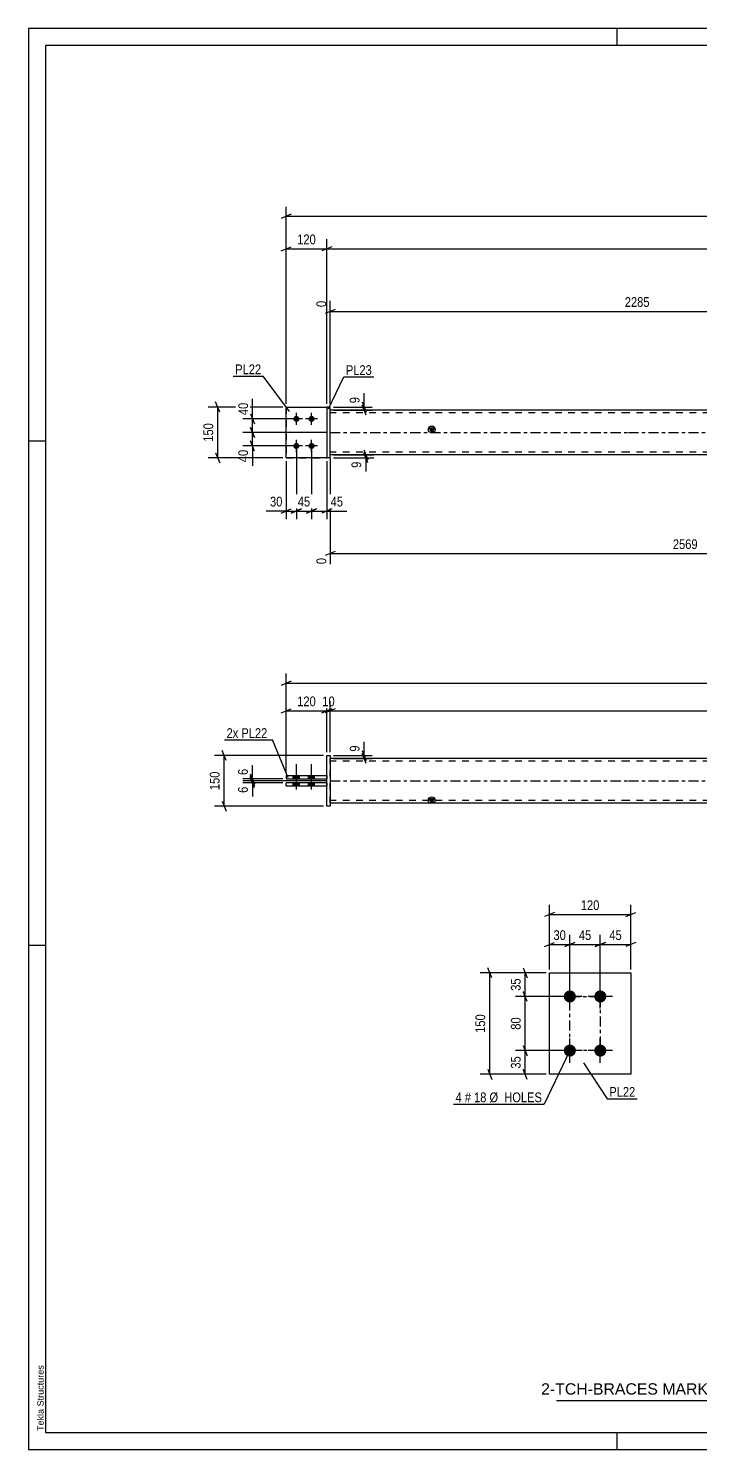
# Model space of a CAD drawing. Header units: millimetres. Extents: x 0 to 594, y 0 to 420.
# Drawn here: x 0 to 198.6, y 0 to 420 of the extents above; entities that cross this region are included whole.
import ezdxf

# ---------------------------------------------------------------- set-up
doc = ezdxf.new("R2010")
doc.units = ezdxf.units.MM
doc.linetypes.add('DXK_LINE_DOT2', pattern=[3.9198, 1.9599, -1.9599])
doc.linetypes.add('DXK_LINE_DOT3', pattern=[5.9187, 2.979, -0.9799, 0.9799, -0.9799])
doc.styles.add('Arial', font='ARIAL.TTF', dxfattribs={"height": 0.2})
doc.styles.add('Arial Narrow', font='ARIALN.TTF', dxfattribs={"height": 0.2})

# ---------------------------------------------------------------- blocks, each defined once
blk = doc.blocks.new('Unknown-489684636-1163')
at = {"color": 5, "linetype": 'Continuous'}
for p, q in [((594, 420), (0, 420)), ((0, 420), (0, 0)), ((174, 415), (174, 420)), ((589, 415), (5, 415)), ((5, 415), (5, 5)), ((5, 298), (0, 298)), ((5, 149), (0, 149)), ((5, 5), (589, 5)), ((174, 0), (174, 5)), ((0, 0), (594, 0))]:
    blk.add_line(p, q, dxfattribs=at)
at = {"color": 174, "linetype": 'Continuous', "style": 'Arial'}
blk.add_text('Tekla Structures', height=1.9102, rotation=90, dxfattribs=at).set_placement((4.5, 5.5))
blk = doc.blocks.new('Unknown-489684636-6622')
at = {"color": 7, "linetype": 'Continuous'}
blk.add_line((156, 14.5), (226, 14.5), dxfattribs=at)
at = {"color": 7, "style": 'Arial'}
blk.add_text('2-TCH-BRACES MARKED AS TBR20', height=3.3428, dxfattribs=at).set_placement((151.49, 16.25))
blk = doc.blocks.new('Part-489684636-1911 - 1883')
at = {"color": 2, "linetype": 'Continuous'}
for p, q in [((76.16, 196.03), (76.16, 197.03)), ((88.16, 197.03), (76.16, 197.03)), ((88.16, 196.03), (76.16, 196.03)), ((88.16, 197.03), (88.16, 196.03))]:
    blk.add_line(p, q, dxfattribs=at)
blk = doc.blocks.new('Part-489684636-1895 - 1883')
at = {"linetype": 'Continuous'}
blk.add_hatch(color=2, dxfattribs=at).paths.add_polyline_path([(119.16, 191.03), (118.36, 192.43), (119.96, 192.43)])
at = {"color": 2, "linetype": 'Continuous'}
for p, q in [((177.16, 204.23), (89.16, 204.23)), ((514.79, 204.23), (177.26, 204.23)), ((297.51, 198.33), (297.51, 196.93)), ((297.51, 198.33), (332.45, 198.33)), ((311.49, 198.33), (311.49, 198.23)), ((332.45, 198.33), (332.45, 198.23)), ((297.51, 196.93), (332.45, 196.93)), ((311.49, 196.93), (311.49, 197.03)), ((332.45, 196.93), (332.45, 197.03)), ((177.16, 191.03), (89.16, 191.03)), ((119.16, 191.03), (118.36, 192.43)), ((118.36, 192.43), (119.96, 192.43)), ((119.96, 192.43), (119.16, 191.03)), ((514.79, 191.03), (177.26, 191.03))]:
    blk.add_line(p, q, dxfattribs=at)
at = {"color": 7, "linetype": 'DXK_LINE_DOT2'}
for p, q in [((89.16, 191.03), (89.16, 204.23)), ((177.16, 203.43), (89.16, 203.43)), ((514.79, 203.43), (177.26, 203.43)), ((514.79, 191.03), (514.79, 204.23)), ((276.55, 198.33), (276.55, 196.93)), ((297.51, 198.33), (276.55, 198.33)), ((311.49, 198.33), (311.49, 197.03)), ((311.49, 197.03), (311.49, 198.23)), ((332.45, 198.23), (332.45, 197.03)), ((276.55, 196.93), (297.51, 196.93)), ((177.16, 191.83), (89.16, 191.83)), ((514.79, 191.83), (177.26, 191.83))]:
    blk.add_line(p, q, dxfattribs=at)
at = {"color": 7, "linetype": 'DXK_LINE_DOT3'}
for p, q in [((89.16, 197.63), (177.16, 197.63)), ((177.26, 197.63), (514.79, 197.63))]:
    blk.add_line(p, q, dxfattribs=at)
at = {"color": 2, "linetype": 'Continuous'}
blk.add_circle((119.16, 191.93), 1, dxfattribs=at)
blk = doc.blocks.new('Part-489684636-1916 - 1883')
at = {"color": 2, "linetype": 'Continuous'}
for p, q in [((76.16, 199.23), (76.16, 198.23)), ((76.16, 199.23), (88.16, 199.23)), ((76.16, 198.23), (88.16, 198.23)), ((88.16, 199.23), (88.16, 198.23))]:
    blk.add_line(p, q, dxfattribs=at)
blk = doc.blocks.new('Part-489684636-1919 - 1883')
at = {"color": 2, "linetype": 'Continuous'}
for p, q in [((88.16, 205.13), (89.16, 205.13)), ((88.16, 190.13), (88.16, 205.13)), ((89.16, 205.13), (89.16, 190.13)), ((89.16, 190.13), (88.16, 190.13))]:
    blk.add_line(p, q, dxfattribs=at)
blk = doc.blocks.new('Bolt-489684636-1924 - 1883')
at = {"linetype": 'Continuous'}
for points in [[(78.26, 198.23), (80.06, 198.23), (80.06, 199.23), (78.26, 199.23)], [(78.26, 198.23), (80.06, 198.23), (80.06, 199.23), (78.26, 199.23)], [(82.76, 198.23), (84.56, 198.23), (84.56, 199.23), (82.76, 199.23)], [(82.76, 198.23), (84.56, 198.23), (84.56, 199.23), (82.76, 199.23)], [(78.26, 196.03), (80.06, 196.03), (80.06, 197.03), (78.26, 197.03)], [(78.26, 196.03), (80.06, 196.03), (80.06, 197.03), (78.26, 197.03)], [(82.76, 196.03), (84.56, 196.03), (84.56, 197.03), (82.76, 197.03)], [(82.76, 196.03), (84.56, 196.03), (84.56, 197.03), (82.76, 197.03)]]:
    blk.add_hatch(color=1, dxfattribs=at).paths.add_polyline_path(points)
at = {"color": 1, "linetype": 'Continuous'}
for p, q in [((79.16, 195.03), (79.16, 202.53)), ((79.16, 195.03), (79.16, 202.53)), ((83.66, 195.03), (83.66, 202.53)), ((83.66, 195.03), (83.66, 202.53)), ((78.26, 198.23), (78.26, 199.23)), ((78.26, 198.23), (78.26, 199.23)), ((80.06, 198.23), (80.06, 199.23)), ((80.06, 198.23), (80.06, 199.23)), ((82.76, 198.23), (82.76, 199.23)), ((82.76, 198.23), (82.76, 199.23)), ((84.56, 198.23), (84.56, 199.23)), ((84.56, 198.23), (84.56, 199.23)), ((78.26, 196.03), (78.26, 197.03)), ((78.26, 196.03), (78.26, 197.03)), ((80.06, 196.03), (80.06, 197.03)), ((80.06, 196.03), (80.06, 197.03)), ((82.76, 196.03), (82.76, 197.03)), ((82.76, 196.03), (82.76, 197.03)), ((84.56, 196.03), (84.56, 197.03)), ((84.56, 196.03), (84.56, 197.03))]:
    blk.add_line(p, q, dxfattribs=at)
blk = doc.blocks.new('Bolt-489684636-2123 - 2113')
at = {"linetype": 'Continuous'}
for points in [[(79.16, 303.7, -1), (79.16, 305.5, -1)], [(83.66, 303.7, -1), (83.66, 305.5, -1)], [(79.16, 295.7, -1), (79.16, 297.5, -1)], [(83.66, 295.7, -1), (83.66, 297.5, -1)]]:
    blk.add_hatch(color=1, dxfattribs=at).paths.add_polyline_path(points)
at = {"color": 1, "linetype": 'Continuous'}
for p, q in [((80.96, 304.6), (77.36, 304.6)), ((79.16, 302.8), (79.16, 306.4)), ((85.46, 304.6), (81.86, 304.6)), ((83.66, 302.8), (83.66, 306.4)), ((79.16, 294.8), (79.16, 298.4)), ((83.66, 294.8), (83.66, 298.4)), ((80.96, 296.6), (77.36, 296.6)), ((85.46, 296.6), (81.86, 296.6))]:
    blk.add_line(p, q, dxfattribs=at)
blk = doc.blocks.new('Part-489684636-2134 - 2113')
at = {"color": 2, "linetype": 'Continuous'}
for p, q in [((89.16, 308.1), (88.16, 308.1)), ((88.16, 308.1), (88.16, 293.1)), ((89.16, 293.1), (89.16, 308.1)), ((89.16, 293.1), (88.16, 293.1))]:
    blk.add_line(p, q, dxfattribs=at)
blk = doc.blocks.new('Part-489684636-2139 - 2113')
at = {"color": 2, "linetype": 'Continuous'}
for p, q in [((76.16, 293.1), (76.16, 308.1)), ((76.16, 308.1), (88.16, 308.1)), ((88.16, 293.1), (76.16, 293.1))]:
    blk.add_line(p, q, dxfattribs=at)
at = {"color": 7, "linetype": 'DXK_LINE_DOT2'}
blk.add_line((88.16, 308.1), (88.16, 293.1), dxfattribs=at)
blk = doc.blocks.new('Part-489684636-2140 - 2113')
at = {"color": 7, "linetype": 'DXK_LINE_DOT2'}
for p, q in [((76.16, 308.1), (76.16, 293.1)), ((76.16, 308.1), (88.16, 308.1)), ((88.16, 308.1), (88.16, 293.1)), ((76.16, 293.1), (88.16, 293.1))]:
    blk.add_line(p, q, dxfattribs=at)
blk = doc.blocks.new('Part-489684636-2156 - 2113')
at = {"linetype": 'Continuous'}
blk.add_hatch(color=2, dxfattribs=at).paths.add_polyline_path([(119.16, 300.6), (118.36, 302), (119.96, 302)])
at = {"color": 2, "linetype": 'Continuous'}
for p, q in [((177.16, 307.2), (89.16, 307.2)), ((514.79, 307.2), (177.26, 307.2)), ((119.16, 300.6), (118.36, 302)), ((118.36, 302), (119.96, 302)), ((119.96, 302), (119.16, 300.6)), ((177.16, 294), (89.16, 294)), ((514.79, 294), (177.26, 294))]:
    blk.add_line(p, q, dxfattribs=at)
at = {"color": 7, "linetype": 'DXK_LINE_DOT2'}
for p, q in [((89.16, 294), (89.16, 307.2)), ((276.55, 307.2), (276.55, 306.4)), ((311.49, 307.2), (311.49, 306.4)), ((514.79, 307.2), (514.79, 294)), ((177.16, 306.4), (89.16, 306.4)), ((514.79, 306.4), (177.26, 306.4)), ((177.16, 294.8), (89.16, 294.8)), ((514.79, 294.8), (177.26, 294.8)), ((297.51, 294), (297.51, 294.8)), ((332.45, 294), (332.45, 294.8))]:
    blk.add_line(p, q, dxfattribs=at)
at = {"color": 7, "linetype": 'DXK_LINE_DOT3'}
for p, q in [((89.16, 300.6), (177.16, 300.6)), ((177.26, 300.6), (514.79, 300.6))]:
    blk.add_line(p, q, dxfattribs=at)
at = {"color": 2, "linetype": 'Continuous'}
blk.add_circle((119.16, 301.5), 1, dxfattribs=at)
blk = doc.blocks.new('Bolt-489684636-1755 - 1749')
at = {"linetype": 'Continuous'}
for points in [[(159.97, 132.11, -1), (159.97, 135.71, -1)], [(168.97, 132.11, -1), (168.97, 135.71, -1)], [(159.97, 116.11, -1), (159.97, 119.71, -1)], [(168.97, 116.11, -1), (168.97, 119.71, -1)]]:
    blk.add_hatch(color=1, dxfattribs=at).paths.add_polyline_path(points)
at = {"color": 1, "linetype": 'Continuous'}
for p, q in [((159.97, 130.31), (159.97, 137.51)), ((168.97, 130.31), (168.97, 137.51)), ((163.57, 133.91), (156.37, 133.91)), ((172.57, 133.91), (165.37, 133.91)), ((163.57, 117.91), (156.37, 117.91)), ((159.97, 114.31), (159.97, 121.51)), ((172.57, 117.91), (165.37, 117.91)), ((168.97, 114.31), (168.97, 121.51))]:
    blk.add_line(p, q, dxfattribs=at)
blk = doc.blocks.new('Part-489684636-1770 - 1749')
at = {"color": 2, "linetype": 'Continuous'}
for p, q in [((153.97, 110.91), (153.97, 140.91)), ((153.97, 140.91), (177.97, 140.91)), ((177.97, 140.91), (177.97, 110.91)), ((177.97, 110.91), (153.97, 110.91))]:
    blk.add_line(p, q, dxfattribs=at)
blk = doc.blocks.new('Rectangle-489684636-1870 - 1749')
at = {"color": 1, "linetype": 'DXK_LINE_DOT3'}
blk.add_lwpolyline([(159.97, 133.91), (168.97, 133.91), (168.97, 117.91), (159.97, 117.91), (159.97, 133.91)], close=True, dxfattribs=at)
blk = doc.blocks.new('StraightDimension-489684636-1947 - 1883')
at = {"color": 7, "linetype": 'Continuous'}
for p, q in [((98.56, 206.63), (99.76, 203.63)), ((90.16, 205.13), (101.56, 205.13)), ((90.16, 204.23), (101.56, 204.23)), ((99.76, 202.73), (98.56, 205.73)), ((99.16, 204.23), (99.16, 205.13))]:
    blk.add_line(p, q, dxfattribs=at)
at = {"color": 0}
blk.add_wipeout([(98.41, 208.69), (94.21, 208.69), (94.21, 205.66), (98.41, 205.66)], dxfattribs=at)
at = {"color": 7, "linetype": 'Continuous'}
blk.add_line((99.16, 205.13), (99.16, 209.21), dxfattribs=at)
blk.add_line((99.16, 205.13), (99.16, 209.21), dxfattribs=at)
at = {"color": 3, "style": 'Arial Narrow'}
blk.add_text('9', height=2.86, rotation=90.0002, dxfattribs=at).set_placement((97.81, 206.26))
blk = doc.blocks.new('StraightDimension-489684636-1936 - 1883')
at = {"color": 7, "linetype": 'Continuous'}
for p, q in [((77.66, 227.06), (74.66, 225.86)), ((76.16, 200.23), (76.16, 229.31)), ((526.29, 225.86), (529.29, 227.06)), ((527.79, 200.23), (527.79, 229.31)), ((76.16, 226.46), (527.79, 226.46))]:
    blk.add_line(p, q, dxfattribs=at)
at = {"color": 0}
blk.add_wipeout([(306.23, 227.21), (306.23, 231.41), (297.72, 231.41), (297.72, 227.21)], dxfattribs=at)
at = {"color": 3, "style": 'Arial Narrow'}
blk.add_text('4987', height=2.863, dxfattribs=at).set_placement((298.32, 227.81))
blk = doc.blocks.new('StraightDimension-489684636-1956 - 1883')
at = {"color": 7, "linetype": 'Continuous'}
for p, q in [((74.66, 217.74), (77.66, 218.94)), ((76.16, 200.23), (76.16, 221.19)), ((89.66, 218.94), (86.66, 217.74)), ((88.16, 206.13), (88.16, 221.19)), ((76.16, 218.34), (88.16, 218.34))]:
    blk.add_line(p, q, dxfattribs=at)
at = {"color": 0}
blk.add_wipeout([(85.5, 219.09), (85.5, 223.29), (78.82, 223.29), (78.82, 219.09)], dxfattribs=at)
at = {"color": 3, "style": 'Arial Narrow'}
blk.add_text('120', height=2.863, dxfattribs=at).set_placement((79.42, 219.69))
blk = doc.blocks.new('StraightDimension-489684636-1968 - 1883')
at = {"color": 7, "linetype": 'Continuous'}
for p, q in [((86.66, 217.74), (89.66, 218.94)), ((90.66, 218.94), (87.66, 217.74)), ((88.16, 206.13), (88.16, 221.19)), ((89.16, 206.13), (89.16, 221.19)), ((88.16, 218.34), (89.16, 218.34))]:
    blk.add_line(p, q, dxfattribs=at)
at = {"color": 0}
blk.add_wipeout([(91.09, 219.09), (91.09, 223.29), (86.23, 223.29), (86.23, 219.09)], dxfattribs=at)
at = {"color": 3, "style": 'Arial Narrow'}
blk.add_text('10', height=2.863, dxfattribs=at).set_placement((86.83, 219.69))
blk = doc.blocks.new('StraightDimension-489684636-1977 - 1883')
at = {"color": 7, "linetype": 'Continuous'}
for p, q in [((90.66, 218.94), (87.66, 217.74)), ((89.16, 206.13), (89.16, 221.19)), ((513.29, 217.74), (516.29, 218.94)), ((514.79, 206.13), (514.79, 221.19)), ((89.16, 218.34), (514.79, 218.34))]:
    blk.add_line(p, q, dxfattribs=at)
at = {"color": 0}
blk.add_wipeout([(306.23, 219.09), (306.23, 223.29), (297.72, 223.29), (297.72, 219.09)], dxfattribs=at)
at = {"color": 3, "style": 'Arial Narrow'}
blk.add_text('4727', height=2.863, dxfattribs=at).set_placement((298.32, 219.69))
blk = doc.blocks.new('StraightDimension-489684636-2014 - 1883')
at = {"color": 7, "linetype": 'Continuous'}
for p, q in [((88.16, 197.63), (63.31, 197.63)), ((65.56, 199.13), (66.76, 196.13)), ((66.76, 195.53), (65.56, 198.53)), ((66.16, 197.03), (66.16, 197.63)), ((75.16, 197.03), (63.31, 197.03))]:
    blk.add_line(p, q, dxfattribs=at)
at = {"color": 0}
blk.add_wipeout([(65.41, 196.51), (61.21, 196.51), (61.21, 193.48), (65.41, 193.48)], dxfattribs=at)
at = {"color": 7, "linetype": 'Continuous'}
blk.add_line((66.16, 197.03), (66.16, 192.96), dxfattribs=at)
blk.add_line((66.16, 197.03), (66.16, 192.96), dxfattribs=at)
at = {"color": 3, "style": 'Arial Narrow'}
blk.add_text('6', height=2.86, rotation=90.0002, dxfattribs=at).set_placement((64.81, 194.08))
blk = doc.blocks.new('StraightDimension-489684636-2027 - 1883')
at = {"color": 7, "linetype": 'Continuous'}
for p, q in [((75.16, 198.23), (63.31, 198.23)), ((88.16, 197.63), (63.31, 197.63)), ((65.56, 199.73), (66.76, 196.73)), ((66.76, 196.13), (65.56, 199.13)), ((66.16, 197.63), (66.16, 198.23))]:
    blk.add_line(p, q, dxfattribs=at)
at = {"color": 0}
blk.add_wipeout([(65.41, 201.79), (61.21, 201.79), (61.21, 198.76), (65.41, 198.76)], dxfattribs=at)
at = {"color": 7, "linetype": 'Continuous'}
blk.add_line((66.16, 198.23), (66.16, 202.31), dxfattribs=at)
blk.add_line((66.16, 198.23), (66.16, 202.31), dxfattribs=at)
at = {"color": 3, "style": 'Arial Narrow'}
blk.add_text('6', height=2.86, rotation=90.0002, dxfattribs=at).set_placement((64.81, 199.36))
blk = doc.blocks.new('StraightDimension-489684636-5909 - 1883')
at = {"color": 7, "linetype": 'Continuous'}
for p, q in [((58.42, 203.63), (57.22, 206.63)), ((87.16, 205.13), (54.97, 205.13)), ((57.82, 190.13), (57.82, 205.13)), ((87.16, 190.13), (54.97, 190.13)), ((57.22, 191.63), (58.42, 188.63))]:
    blk.add_line(p, q, dxfattribs=at)
at = {"color": 0}
blk.add_wipeout([(57.07, 200.98), (52.87, 200.98), (52.87, 194.29), (57.07, 194.29)], dxfattribs=at)
at = {"color": 3, "style": 'Arial Narrow'}
blk.add_text('150', height=2.863, rotation=90.0002, dxfattribs=at).set_placement((56.47, 194.89))
blk = doc.blocks.new('StraightDimension-489684636-2187 - 2113')
at = {"color": 7, "linetype": 'Continuous'}
for p, q in [((88.16, 300.6), (63.38, 300.6)), ((65.63, 302.1), (66.83, 299.1)), ((66.23, 296.6), (66.23, 300.6)), ((78.16, 296.6), (63.38, 296.6)), ((66.83, 295.1), (65.63, 298.1))]:
    blk.add_line(p, q, dxfattribs=at)
at = {"color": 0}
blk.add_wipeout([(65.48, 296.07), (61.28, 296.07), (61.28, 291.21), (65.48, 291.21)], dxfattribs=at)
at = {"color": 7, "linetype": 'Continuous'}
blk.add_line((66.23, 296.6), (66.23, 290.69), dxfattribs=at)
blk.add_line((66.23, 296.6), (66.23, 290.69), dxfattribs=at)
at = {"color": 3, "style": 'Arial Narrow'}
blk.add_text('40', height=2.863, rotation=90.0002, dxfattribs=at).set_placement((64.88, 291.81))
blk = doc.blocks.new('StraightDimension-489684636-2504 - 2113')
at = {"color": 7, "linetype": 'Continuous'}
for p, q in [((88.16, 309.1), (88.16, 357.72)), ((515.79, 309.1), (515.79, 357.72)), ((89.66, 355.47), (86.66, 354.27)), ((88.16, 354.87), (515.79, 354.87)), ((514.29, 354.27), (517.29, 355.47))]:
    blk.add_line(p, q, dxfattribs=at)
at = {"color": 0}
blk.add_wipeout([(306.23, 355.62), (306.23, 359.82), (297.72, 359.82), (297.72, 355.62)], dxfattribs=at)
at = {"color": 3, "style": 'Arial Narrow'}
blk.add_text('4747', height=2.863, dxfattribs=at).set_placement((298.32, 356.22))
blk = doc.blocks.new('StraightDimension-489684636-2409 - 2113')
at = {"color": 7, "linetype": 'Continuous'}
for p, q in [((270.56, 317.03), (270.56, 344.98)), ((90.66, 336.97), (87.66, 335.77)), ((89.16, 309.1), (89.16, 339.5)), ((89.16, 336.37), (270.56, 336.37)), ((269.06, 335.77), (272.06, 336.97))]:
    blk.add_line(p, q, dxfattribs=at)
at = {"color": 0, "linetype": 'Continuous'}
for points in [[(269.96, 345.58), (265.76, 345.58), (265.76, 337.07), (269.96, 337.07)], [(88.56, 340.1), (84.36, 340.1), (84.36, 337.07), (88.56, 337.07)]]:
    blk.add_wipeout(points, dxfattribs=at)
at = {"color": 0}
blk.add_wipeout([(184.12, 337.12), (184.12, 341.32), (175.61, 341.32), (175.61, 337.12)], dxfattribs=at)
at = {"color": 3, "linetype": 'Continuous', "style": 'Arial Narrow'}
for s, height, p in [('2285', 2.863, (269.36, 337.67)), ('0', 2.86, (87.96, 337.67))]:
    blk.add_text(s, height=height, rotation=90.0002, dxfattribs=at).set_placement(p)
at = {"color": 3, "style": 'Arial Narrow'}
blk.add_text('2285', height=2.863, dxfattribs=at).set_placement((176.21, 337.72))
blk = doc.blocks.new('StraightDimension-489684636-2873 - 2113')
at = {"color": 7, "linetype": 'Continuous'}
for p, q in [((89.16, 293), (89.16, 261.67)), ((298.96, 293), (298.96, 256.18)), ((90.66, 265.39), (87.66, 264.19)), ((89.16, 264.79), (298.96, 264.79)), ((297.46, 264.19), (300.46, 265.39))]:
    blk.add_line(p, q, dxfattribs=at)
at = {"color": 0}
blk.add_wipeout([(198.32, 265.54), (198.32, 269.74), (189.81, 269.74), (189.81, 265.54)], dxfattribs=at)
at = {"color": 0, "linetype": 'Continuous'}
for points in [[(88.56, 264.09), (84.36, 264.09), (84.36, 261.07), (88.56, 261.07)], [(298.36, 264.09), (294.16, 264.09), (294.16, 255.58), (298.36, 255.58)]]:
    blk.add_wipeout(points, dxfattribs=at)
at = {"color": 3, "style": 'Arial Narrow'}
blk.add_text('2569', height=2.863, dxfattribs=at).set_placement((190.41, 266.14))
at = {"color": 3, "linetype": 'Continuous', "style": 'Arial Narrow'}
for s, height, p in [('0', 2.86, (87.96, 261.67)), ('2569', 2.863, (297.76, 256.18))]:
    blk.add_text(s, height=height, rotation=90.0002, dxfattribs=at).set_placement(p)
blk = doc.blocks.new('StraightDimension-489684636-5920 - 2113')
at = {"color": 7, "linetype": 'Continuous'}
for p, q in [((75.16, 308.1), (53.07, 308.1)), ((56.52, 306.6), (55.32, 309.6)), ((55.92, 293.1), (55.92, 308.1)), ((55.32, 294.6), (56.52, 291.6)), ((75.16, 293.1), (53.07, 293.1))]:
    blk.add_line(p, q, dxfattribs=at)
at = {"color": 0}
blk.add_wipeout([(55.17, 303.94), (50.97, 303.94), (50.97, 297.25), (55.17, 297.25)], dxfattribs=at)
at = {"color": 3, "style": 'Arial Narrow'}
blk.add_text('150', height=2.863, rotation=90.0002, dxfattribs=at).set_placement((54.57, 297.85))
blk = doc.blocks.new('StraightDimension-489684636-2288 - 2113')
at = {"color": 7, "linetype": 'Continuous'}
for p, q in [((83.66, 295.6), (83.66, 274.98)), ((88.16, 292.1), (88.16, 274.98)), ((82.16, 276.78), (85.16, 277.98)), ((83.66, 277.38), (88.16, 277.38)), ((89.66, 277.98), (86.66, 276.78))]:
    blk.add_line(p, q, dxfattribs=at)
at = {"color": 0}
blk.add_wipeout([(93.54, 278.13), (93.54, 282.33), (88.69, 282.33), (88.69, 278.13)], dxfattribs=at)
at = {"color": 7, "linetype": 'Continuous'}
blk.add_line((88.16, 277.38), (94.07, 277.38), dxfattribs=at)
blk.add_line((88.16, 277.38), (94.07, 277.38), dxfattribs=at)
at = {"color": 3, "style": 'Arial Narrow'}
blk.add_text('45', height=2.863, dxfattribs=at).set_placement((89.29, 278.73))
blk = doc.blocks.new('StraightDimension-489684636-2174 - 2113')
at = {"color": 7, "linetype": 'Continuous'}
for p, q in [((78.16, 304.6), (63.38, 304.6)), ((65.63, 306.1), (66.83, 303.1)), ((66.23, 300.6), (66.23, 304.6)), ((88.16, 300.6), (63.38, 300.6)), ((66.83, 299.1), (65.63, 302.1))]:
    blk.add_line(p, q, dxfattribs=at)
at = {"color": 0}
blk.add_wipeout([(65.48, 309.98), (61.28, 309.98), (61.28, 305.12), (65.48, 305.12)], dxfattribs=at)
at = {"color": 7, "linetype": 'Continuous'}
blk.add_line((66.23, 304.6), (66.23, 310.5), dxfattribs=at)
blk.add_line((66.23, 304.6), (66.23, 310.5), dxfattribs=at)
at = {"color": 3, "style": 'Arial Narrow'}
blk.add_text('40', height=2.863, rotation=90.0002, dxfattribs=at).set_placement((64.88, 305.72))
blk = doc.blocks.new('StraightDimension-489684636-2561 - 2113')
at = {"color": 7, "linetype": 'Continuous'}
for p, q in [((90.16, 308.1), (101.56, 308.1)), ((90.16, 307.2), (101.56, 307.2)), ((98.56, 309.6), (99.76, 306.6)), ((99.76, 305.7), (98.56, 308.7)), ((99.16, 307.2), (99.16, 308.1))]:
    blk.add_line(p, q, dxfattribs=at)
at = {"color": 0}
blk.add_wipeout([(98.41, 311.65), (94.21, 311.65), (94.21, 308.62), (98.41, 308.62)], dxfattribs=at)
at = {"color": 7, "linetype": 'Continuous'}
blk.add_line((99.16, 308.1), (99.16, 312.17), dxfattribs=at)
blk.add_line((99.16, 308.1), (99.16, 312.17), dxfattribs=at)
at = {"color": 3, "style": 'Arial Narrow'}
blk.add_text('9', height=2.86, rotation=90.0002, dxfattribs=at).set_placement((97.81, 309.22))
blk = doc.blocks.new('StraightDimension-489684636-2259 - 2113')
at = {"color": 7, "linetype": 'Continuous'}
for p, q in [((79.16, 295.6), (79.16, 274.98)), ((76.16, 292.1), (76.16, 274.98)), ((74.66, 276.78), (77.66, 277.98)), ((76.16, 277.38), (79.16, 277.38)), ((80.66, 277.98), (77.66, 276.78))]:
    blk.add_line(p, q, dxfattribs=at)
at = {"color": 0}
blk.add_wipeout([(75.64, 278.13), (75.64, 282.33), (70.78, 282.33), (70.78, 278.13)], dxfattribs=at)
at = {"color": 7, "linetype": 'Continuous'}
blk.add_line((76.16, 277.38), (70.25, 277.38), dxfattribs=at)
blk.add_line((76.16, 277.38), (70.25, 277.38), dxfattribs=at)
at = {"color": 3, "style": 'Arial Narrow'}
blk.add_text('30', height=2.863, dxfattribs=at).set_placement((71.38, 278.73))
blk = doc.blocks.new('StraightDimension-489684636-2275 - 2113')
at = {"color": 7, "linetype": 'Continuous'}
for p, q in [((79.16, 295.6), (79.16, 274.98)), ((83.66, 295.6), (83.66, 274.98)), ((77.66, 276.78), (80.66, 277.98)), ((79.16, 277.38), (83.66, 277.38)), ((85.16, 277.98), (82.16, 276.78))]:
    blk.add_line(p, q, dxfattribs=at)
at = {"color": 0}
blk.add_wipeout([(83.84, 278.13), (83.84, 282.33), (78.98, 282.33), (78.98, 278.13)], dxfattribs=at)
at = {"color": 3, "style": 'Arial Narrow'}
blk.add_text('45', height=2.863, dxfattribs=at).set_placement((79.58, 278.73))
blk = doc.blocks.new('StraightDimension-489684636-2462 - 2113')
at = {"color": 7, "linetype": 'Continuous'}
for p, q in [((76.16, 309.1), (76.16, 367.32)), ((527.79, 309.1), (527.79, 367.32)), ((77.66, 365.07), (74.66, 363.87)), ((76.16, 364.47), (527.79, 364.47)), ((526.29, 363.87), (529.29, 365.07))]:
    blk.add_line(p, q, dxfattribs=at)
at = {"color": 0}
blk.add_wipeout([(306.23, 365.22), (306.23, 369.42), (297.72, 369.42), (297.72, 365.22)], dxfattribs=at)
at = {"color": 3, "style": 'Arial Narrow'}
blk.add_text('4987', height=2.863, dxfattribs=at).set_placement((298.32, 365.82))
blk = doc.blocks.new('StraightDimension-489684636-2482 - 2113')
at = {"color": 7, "linetype": 'Continuous'}
for p, q in [((76.16, 309.1), (76.16, 357.72)), ((88.16, 309.1), (88.16, 357.72)), ((74.66, 354.27), (77.66, 355.47)), ((76.16, 354.87), (88.16, 354.87)), ((89.66, 355.47), (86.66, 354.27))]:
    blk.add_line(p, q, dxfattribs=at)
at = {"color": 0}
blk.add_wipeout([(85.5, 355.62), (85.5, 359.82), (78.82, 359.82), (78.82, 355.62)], dxfattribs=at)
at = {"color": 3, "style": 'Arial Narrow'}
blk.add_text('120', height=2.863, dxfattribs=at).set_placement((79.42, 356.22))
blk = doc.blocks.new('StraightDimension-489684636-2552 - 2113')
at = {"color": 7, "linetype": 'Continuous'}
for p, q in [((99.06, 295.5), (100.26, 292.5)), ((100.26, 291.6), (99.06, 294.6)), ((90.16, 294), (102.06, 294)), ((90.16, 293.1), (102.06, 293.1)), ((99.66, 293.1), (99.66, 294))]:
    blk.add_line(p, q, dxfattribs=at)
at = {"color": 0}
blk.add_wipeout([(98.91, 292.57), (94.71, 292.57), (94.71, 289.54), (98.91, 289.54)], dxfattribs=at)
at = {"color": 7, "linetype": 'Continuous'}
blk.add_line((99.66, 293.1), (99.66, 289.02), dxfattribs=at)
blk.add_line((99.66, 293.1), (99.66, 289.02), dxfattribs=at)
at = {"color": 3, "style": 'Arial Narrow'}
blk.add_text('9', height=2.86, rotation=90.0002, dxfattribs=at).set_placement((98.31, 290.14))
blk = doc.blocks.new('StraightDimension-489684636-1804 - 1749')
at = {"color": 7, "linetype": 'Continuous'}
for p, q in [((147.37, 132.41), (146.17, 135.41)), ((158.97, 133.91), (143.92, 133.91)), ((146.77, 117.91), (146.77, 133.91)), ((158.97, 117.91), (143.92, 117.91)), ((146.17, 119.41), (147.37, 116.41))]:
    blk.add_line(p, q, dxfattribs=at)
at = {"color": 0}
blk.add_wipeout([(146.02, 128.33), (141.82, 128.33), (141.82, 123.48), (146.02, 123.48)], dxfattribs=at)
at = {"color": 3, "style": 'Arial Narrow'}
blk.add_text('80', height=2.863, rotation=90.0002, dxfattribs=at).set_placement((145.42, 124.08))
blk = doc.blocks.new('StraightDimension-489684636-1788 - 1749')
at = {"color": 7, "linetype": 'Continuous'}
for p, q in [((152.97, 140.91), (143.92, 140.91)), ((146.17, 142.41), (147.37, 139.41)), ((146.77, 133.91), (146.77, 140.91)), ((147.37, 132.41), (146.17, 135.41)), ((158.97, 133.91), (143.92, 133.91))]:
    blk.add_line(p, q, dxfattribs=at)
at = {"color": 0}
blk.add_wipeout([(146.02, 139.83), (141.82, 139.83), (141.82, 134.98), (146.02, 134.98)], dxfattribs=at)
at = {"color": 3, "style": 'Arial Narrow'}
blk.add_text('35', height=2.863, rotation=90.0002, dxfattribs=at).set_placement((145.42, 135.58))
blk = doc.blocks.new('StraightDimension-489684636-1772 - 1749')
at = {"color": 7, "linetype": 'Continuous'}
for p, q in [((158.97, 117.91), (143.92, 117.91)), ((146.17, 119.41), (147.37, 116.41)), ((146.77, 110.91), (146.77, 117.91)), ((152.97, 110.91), (143.92, 110.91)), ((147.37, 109.41), (146.17, 112.41))]:
    blk.add_line(p, q, dxfattribs=at)
at = {"color": 0}
blk.add_wipeout([(146.02, 116.83), (141.82, 116.83), (141.82, 111.98), (146.02, 111.98)], dxfattribs=at)
at = {"color": 3, "style": 'Arial Narrow'}
blk.add_text('35', height=2.863, rotation=90.0002, dxfattribs=at).set_placement((145.42, 112.58))
blk = doc.blocks.new('StraightDimension-489684636-1818 - 1749')
at = {"color": 7, "linetype": 'Continuous'}
for p, q in [((152.97, 140.91), (133.44, 140.91)), ((136.89, 139.41), (135.69, 142.41)), ((136.29, 110.91), (136.29, 140.91)), ((152.97, 110.91), (133.44, 110.91)), ((135.69, 112.41), (136.89, 109.41))]:
    blk.add_line(p, q, dxfattribs=at)
at = {"color": 0}
blk.add_wipeout([(135.54, 129.25), (131.34, 129.25), (131.34, 122.56), (135.54, 122.56)], dxfattribs=at)
at = {"color": 3, "style": 'Arial Narrow'}
blk.add_text('150', height=2.863, rotation=90.0002, dxfattribs=at).set_placement((134.94, 123.16))
blk = doc.blocks.new('StraightDimension-489684636-1829 - 1749')
at = {"color": 7, "linetype": 'Continuous'}
for p, q in [((153.97, 141.91), (153.97, 152.11)), ((159.97, 134.91), (159.97, 152.11)), ((152.47, 148.66), (155.47, 149.86)), ((153.97, 149.26), (159.97, 149.26)), ((161.47, 149.86), (158.47, 148.66))]:
    blk.add_line(p, q, dxfattribs=at)
at = {"color": 0}
blk.add_wipeout([(159.39, 150.01), (159.39, 154.21), (154.54, 154.21), (154.54, 150.01)], dxfattribs=at)
at = {"color": 3, "style": 'Arial Narrow'}
blk.add_text('30', height=2.863, dxfattribs=at).set_placement((155.14, 150.61))
blk = doc.blocks.new('StraightDimension-489684636-1839 - 1749')
at = {"color": 7, "linetype": 'Continuous'}
for p, q in [((159.97, 134.91), (159.97, 152.11)), ((168.97, 134.91), (168.97, 152.11)), ((158.47, 148.66), (161.47, 149.86)), ((159.97, 149.26), (168.97, 149.26)), ((170.47, 149.86), (167.47, 148.66))]:
    blk.add_line(p, q, dxfattribs=at)
at = {"color": 0}
blk.add_wipeout([(166.9, 150.01), (166.9, 154.21), (162.04, 154.21), (162.04, 150.01)], dxfattribs=at)
at = {"color": 3, "style": 'Arial Narrow'}
blk.add_text('45', height=2.863, dxfattribs=at).set_placement((162.64, 150.61))
blk = doc.blocks.new('StraightDimension-489684636-1849 - 1749')
at = {"color": 7, "linetype": 'Continuous'}
for p, q in [((168.97, 134.91), (168.97, 152.11)), ((177.97, 141.91), (177.97, 152.11)), ((167.47, 148.66), (170.47, 149.86)), ((168.97, 149.26), (177.97, 149.26)), ((179.47, 149.86), (176.47, 148.66))]:
    blk.add_line(p, q, dxfattribs=at)
at = {"color": 0}
blk.add_wipeout([(175.9, 150.01), (175.9, 154.21), (171.04, 154.21), (171.04, 150.01)], dxfattribs=at)
at = {"color": 3, "style": 'Arial Narrow'}
blk.add_text('45', height=2.863, dxfattribs=at).set_placement((171.64, 150.61))
blk = doc.blocks.new('StraightDimension-489684636-1860 - 1749')
at = {"color": 7, "linetype": 'Continuous'}
for p, q in [((153.97, 141.91), (153.97, 160.96)), ((177.97, 141.91), (177.97, 160.96)), ((155.47, 158.71), (152.47, 157.51)), ((153.97, 158.11), (177.97, 158.11)), ((176.47, 157.51), (179.47, 158.71))]:
    blk.add_line(p, q, dxfattribs=at)
at = {"color": 0}
blk.add_wipeout([(169.31, 158.86), (169.31, 163.06), (162.62, 163.06), (162.62, 158.86)], dxfattribs=at)
at = {"color": 3, "style": 'Arial Narrow'}
blk.add_text('120', height=2.863, dxfattribs=at).set_placement((163.22, 159.46))
blk = doc.blocks.new('MarkSet-489684636-2104 - 1883')
at = {"color": 0}
blk.add_wipeout([(62.01, 210.32), (62.01, 213.32), (58.54, 213.32), (58.54, 210.32)], dxfattribs=at)
blk.add_wipeout([(62.01, 210.32), (62.01, 213.32), (58.54, 213.32), (58.54, 210.32)], dxfattribs=at)
blk.add_wipeout([(70.59, 210.32), (70.59, 213.32), (62.91, 213.32), (62.91, 210.32)], dxfattribs=at)
blk.add_wipeout([(70.59, 210.32), (70.59, 213.32), (62.91, 213.32), (62.91, 210.32)], dxfattribs=at)
at = {"color": 30, "linetype": 'Continuous'}
for p in [(57.94, 209.72), (76.72, 198.55)]:
    blk.add_line(p, (72.09, 209.72), dxfattribs=at)
at = {"color": 3, "style": 'Arial Narrow'}
for s, p in [('2x', (58.54, 210.32)), ('PL22', (62.91, 210.32))]:
    blk.add_text(s, height=2.863, dxfattribs=at).set_placement(p)
blk = doc.blocks.new('Mark-489684636-2130 - 2113')
at = {"color": 0}
blk.add_wipeout([(101.47, 317.59), (101.47, 320.59), (93.79, 320.59), (93.79, 317.59)], dxfattribs=at)
blk.add_wipeout([(101.47, 317.59), (101.47, 320.59), (93.79, 320.59), (93.79, 317.59)], dxfattribs=at)
at = {"color": 30, "linetype": 'Continuous'}
for p, q in [((88.67, 307.62), (93.19, 316.99)), ((93.19, 316.99), (102.07, 316.99))]:
    blk.add_line(p, q, dxfattribs=at)
at = {"color": 3, "style": 'Arial Narrow'}
blk.add_text('PL23', height=2.863, dxfattribs=at).set_placement((93.79, 317.59))
blk = doc.blocks.new('Mark-489684636-2135 - 2113')
at = {"color": 0}
blk.add_wipeout([(68.77, 317.82), (68.77, 320.82), (61.09, 320.82), (61.09, 317.82)], dxfattribs=at)
blk.add_wipeout([(68.77, 317.82), (68.77, 320.82), (61.09, 320.82), (61.09, 317.82)], dxfattribs=at)
at = {"color": 30, "linetype": 'Continuous'}
for p in [(60.49, 317.22), (77.11, 306.82)]:
    blk.add_line(p, (69.37, 317.22), dxfattribs=at)
at = {"color": 3, "style": 'Arial Narrow'}
blk.add_text('PL22', height=2.863, dxfattribs=at).set_placement((61.09, 317.82))
blk = doc.blocks.new('Mark-489684636-1751 - 1749')
at = {"color": 0}
blk.add_wipeout([(128.03, 102.67), (128.03, 105.67), (126.2, 105.67), (126.2, 102.67)], dxfattribs=at)
blk.add_wipeout([(128.03, 102.67), (128.03, 105.67), (126.2, 105.67), (126.2, 102.67)], dxfattribs=at)
blk.add_wipeout([(130.76, 102.67), (130.76, 105.67), (128.93, 105.67), (128.93, 102.67)], dxfattribs=at)
blk.add_wipeout([(130.76, 102.67), (130.76, 105.67), (128.93, 105.67), (128.93, 102.67)], dxfattribs=at)
at = {"color": 3, "style": 'Arial Narrow'}
blk.add_text('4', height=2.86, dxfattribs=at).set_placement((126.2, 102.67))
at = {"color": 0}
blk.add_wipeout([(135.32, 102.67), (135.32, 105.67), (131.66, 105.67), (131.66, 102.67)], dxfattribs=at)
blk.add_wipeout([(135.32, 102.67), (135.32, 105.67), (131.66, 105.67), (131.66, 102.67)], dxfattribs=at)
at = {"color": 3, "style": 'Arial Narrow'}
blk.add_text('#', height=2.86, dxfattribs=at).set_placement((128.93, 102.67))
at = {"color": 0}
blk.add_wipeout([(151.74, 102.67), (151.74, 105.67), (136.22, 105.67), (136.22, 102.67)], dxfattribs=at)
blk.add_wipeout([(151.74, 102.67), (151.74, 105.67), (136.22, 105.67), (136.22, 102.67)], dxfattribs=at)
at = {"color": 7, "linetype": 'Continuous'}
for p in [(159.97, 117.91), (125.6, 102.07)]:
    blk.add_line(p, (152.34, 102.07), dxfattribs=at)
at = {"color": 3, "style": 'Arial Narrow'}
for s, p in [('18', (131.66, 102.67)), ('Ø  HOLES', (136.22, 102.67))]:
    blk.add_text(s, height=2.863, dxfattribs=at).set_placement(p)
blk = doc.blocks.new('Mark-489684636-1766 - 1749')
at = {"color": 0}
blk.add_wipeout([(179.31, 104.28), (179.31, 107.28), (171.63, 107.28), (171.63, 104.28)], dxfattribs=at)
blk.add_wipeout([(179.31, 104.28), (179.31, 107.28), (171.63, 107.28), (171.63, 104.28)], dxfattribs=at)
at = {"color": 30, "linetype": 'Continuous'}
for p, q in [((163.96, 114.25), (171.03, 103.68)), ((171.03, 103.68), (179.91, 103.68))]:
    blk.add_line(p, q, dxfattribs=at)
at = {"color": 3, "style": 'Arial Narrow'}
blk.add_text('PL22', height=2.863, dxfattribs=at).set_placement((171.63, 104.28))

msp = doc.modelspace()

# ---------------------------------------------------------------- block references
for name in ['Unknown-489684636-1163', 'Part-489684636-2139 - 2113', 'Part-489684636-2140 - 2113', 'Part-489684636-2134 - 2113', 'Part-489684636-2156 - 2113', 'Bolt-489684636-2123 - 2113', 'Bolt-489684636-1924 - 1883', 'Part-489684636-1919 - 1883', 'Part-489684636-1895 - 1883', 'Part-489684636-1916 - 1883', 'Part-489684636-1911 - 1883', 'Part-489684636-1770 - 1749', 'Bolt-489684636-1755 - 1749', 'Rectangle-489684636-1870 - 1749', 'Unknown-489684636-6622']:
    msp.add_blockref(name, (0, 0))

# ---------------------------------------------------------------- next in the draw order: block references
for name in ['StraightDimension-489684636-2504 - 2113', 'StraightDimension-489684636-2187 - 2113', 'StraightDimension-489684636-1947 - 1883', 'StraightDimension-489684636-1804 - 1749', 'Mark-489684636-1766 - 1749']:
    msp.add_blockref(name, (0, 0))

# ---------------------------------------------------------------- next in the draw order: block references
for name in ['StraightDimension-489684636-2409 - 2113', 'StraightDimension-489684636-5920 - 2113', 'StraightDimension-489684636-2873 - 2113', 'StraightDimension-489684636-1936 - 1883', 'StraightDimension-489684636-1788 - 1749', 'StraightDimension-489684636-1772 - 1749']:
    msp.add_blockref(name, (0, 0))

# ---------------------------------------------------------------- next in the draw order: block references
for name in ['StraightDimension-489684636-2174 - 2113', 'StraightDimension-489684636-2288 - 2113', 'StraightDimension-489684636-1956 - 1883', 'StraightDimension-489684636-1818 - 1749']:
    msp.add_blockref(name, (0, 0))

# ---------------------------------------------------------------- next in the draw order: block references
for name in ['StraightDimension-489684636-2561 - 2113', 'StraightDimension-489684636-2259 - 2113', 'StraightDimension-489684636-2552 - 2113', 'StraightDimension-489684636-1968 - 1883', 'StraightDimension-489684636-2014 - 1883', 'StraightDimension-489684636-1829 - 1749', 'Mark-489684636-1751 - 1749']:
    msp.add_blockref(name, (0, 0))

# ---------------------------------------------------------------- next in the draw order: block references
for name in ['StraightDimension-489684636-2462 - 2113', 'StraightDimension-489684636-2275 - 2113', 'StraightDimension-489684636-1977 - 1883', 'StraightDimension-489684636-2027 - 1883', 'StraightDimension-489684636-1839 - 1749']:
    msp.add_blockref(name, (0, 0))

# ---------------------------------------------------------------- next in the draw order: block references
for name in ['StraightDimension-489684636-2482 - 2113', 'StraightDimension-489684636-5909 - 1883', 'StraightDimension-489684636-1849 - 1749']:
    msp.add_blockref(name, (0, 0))

# ---------------------------------------------------------------- next in the draw order: block references
for name in ['Mark-489684636-2135 - 2113', 'Mark-489684636-2130 - 2113', 'MarkSet-489684636-2104 - 1883', 'StraightDimension-489684636-1860 - 1749']:
    msp.add_blockref(name, (0, 0))

doc.saveas('drawing.dxf')
